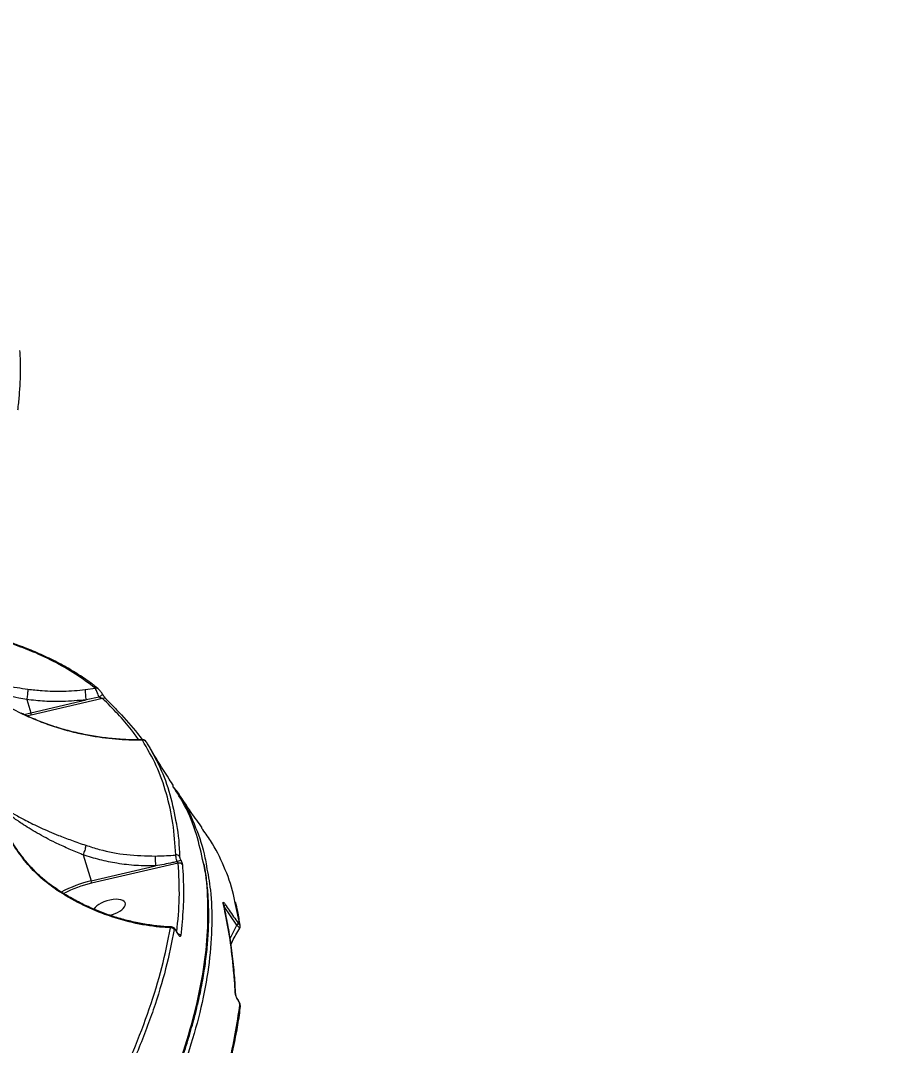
# Model space of a CAD drawing. Header units: millimetres. Extents: x -6523 to 7556, y -5559 to 6101.
# Drawn here: x 1897.4 to 2136.1, y -1445.6 to -1159.7 of the extents above; entities that cross this region are included whole.
import ezdxf

# ---------------------------------------------------------------- set-up
doc = ezdxf.new("R2010")
doc.units = ezdxf.units.MM
for name, color, linetype in [('DIKOM_ОБЪЕКТ', 7, 'Continuous'), ('DIKOM_РАЗМЕР_ЗОНА', 7, 'Continuous'), ('DIKOM_РАЗМЕР_ОБЪЕКТА', 7, 'Continuous')]:
    doc.layers.add(name, color=color, linetype=linetype)
doc.styles.add('style1', font='arial.ttf', dxfattribs={"width": 0.8})
doc.dimstyles.new('1-50', dxfattribs={"dimtxt": 300, "dimasz": 200, "dimexe": 100, "dimexo": 0, "dimgap": 100, "dimtad": 1, "dimtxsty": 'style1', "dimcen": 200, "dimclrd": 7, "dimclre": 7, "dimclrt": 7, "dimadec": 1, "dimazin": 2, "dimtfac": 1, "dimtmove": 0, "dimatfit": 2, "dimfxl": 0, "dimlwd": 25, "dimlwe": 18, "dimarcsym": 0})

# ---------------------------------------------------------------- blocks, each defined once
blk = doc.blocks.new('*D10')
at = {"layer": 'Defpoints', "color": 0, "transparency": 16777216}
for p in [(-1823.23, 4314.24), (3842.01, -3170.82), (6537.88, -3170.82)]:
    blk.add_point(p, dxfattribs=at)
at = {"layer": 'DIKOM_РАЗМЕР_ОБЪЕКТА', "color": 7, "lineweight": 18, "transparency": 16777216}
for p, q in [((-1823.23, 4314.24), (6637.88, 4314.24)), ((3842.01, -3170.82), (6637.88, -3170.82))]:
    blk.add_line(p, q, dxfattribs=at)
at = {"layer": 'DIKOM_РАЗМЕР_ОБЪЕКТА', "color": 7, "lineweight": 25, "transparency": 16777216}
blk.add_line((6537.88, 3914.24), (6537.88, -2770.82), dxfattribs=at)
at = {"layer": 'DIKOM_РАЗМЕР_ОБЪЕКТА', "color": 7, "transparency": 16777216}
for points in [[(6471.22, 3914.24), (6604.55, 3914.24), (6537.88, 4314.24)], [(6471.22, -2770.82), (6604.55, -2770.82), (6537.88, -3170.82)]]:
    blk.add_solid(points, dxfattribs=at)
at = {"layer": 'DIKOM_РАЗМЕР_ОБЪЕКТА', "color": 7, "transparency": 16777216, "insert": (6304.71, 207.11), "char_height": 300, "attachment_point": 5, "rotation": 90, "style": 'style1'}
blk.add_mtext('7500', dxfattribs=at)
blk = doc.blocks.new('*D11')
at = {"layer": 'Defpoints', "color": 0, "transparency": 16777216}
for p in [(-5022.71, -299.32), (4115.33, -1753.09), (4115.33, -4391.39)]:
    blk.add_point(p, dxfattribs=at)
at = {"layer": 'DIKOM_РАЗМЕР_ОБЪЕКТА', "color": 7, "lineweight": 18, "transparency": 16777216}
for p, q in [((-5022.71, -299.32), (-5022.71, -4491.39)), ((4115.33, -1753.09), (4115.33, -4491.39))]:
    blk.add_line(p, q, dxfattribs=at)
at = {"layer": 'DIKOM_РАЗМЕР_ОБЪЕКТА', "color": 7, "lineweight": 25, "transparency": 16777216}
blk.add_line((-4622.71, -4391.39), (3715.33, -4391.39), dxfattribs=at)
at = {"layer": 'DIKOM_РАЗМЕР_ОБЪЕКТА', "color": 7, "transparency": 16777216}
for points in [[(-4622.71, -4324.73), (-4622.71, -4458.06), (-5022.71, -4391.39)], [(3715.33, -4324.73), (3715.33, -4458.06), (4115.33, -4391.39)]]:
    blk.add_solid(points, dxfattribs=at)
at = {"layer": 'DIKOM_РАЗМЕР_ОБЪЕКТА', "color": 7, "transparency": 16777216, "insert": (-175.12, -4158.22), "char_height": 300, "attachment_point": 5, "style": 'style1'}
blk.add_mtext('9150', dxfattribs=at)
blk = doc.blocks.new('*D12')
at = {"layer": 'Defpoints', "color": 0, "transparency": 16777216}
for p in [(-6522.71, -395.62), (6102.86, -1877.31), (6102.86, -5458.89)]:
    blk.add_point(p, dxfattribs=at)
at = {"layer": 'DIKOM_РАЗМЕР_ЗОНА', "color": 7, "lineweight": 18, "transparency": 16777216}
for p, q in [((-6522.71, -395.62), (-6522.71, -5558.89)), ((6102.86, -1877.31), (6102.86, -5558.89))]:
    blk.add_line(p, q, dxfattribs=at)
at = {"layer": 'DIKOM_РАЗМЕР_ЗОНА', "color": 7, "lineweight": 25, "transparency": 16777216}
blk.add_line((-6122.71, -5458.89), (5702.86, -5458.89), dxfattribs=at)
at = {"layer": 'DIKOM_РАЗМЕР_ЗОНА', "color": 7, "transparency": 16777216}
for points in [[(-6122.71, -5392.23), (-6122.71, -5525.56), (-6522.71, -5458.89)], [(5702.86, -5392.23), (5702.86, -5525.56), (6102.86, -5458.89)]]:
    blk.add_solid(points, dxfattribs=at)
at = {"layer": 'DIKOM_РАЗМЕР_ЗОНА', "color": 7, "transparency": 16777216, "insert": (78.38, -5225.72), "char_height": 300, "attachment_point": 5, "style": 'style1'}
blk.add_mtext('12600', dxfattribs=at)
blk = doc.blocks.new('*D13')
at = {"layer": 'Defpoints', "color": 0, "transparency": 16777216}
for p in [(-2358.18, 6101.03), (4341.71, -4605.15), (7455.88, -4605.15)]:
    blk.add_point(p, dxfattribs=at)
at = {"layer": 'DIKOM_РАЗМЕР_ЗОНА', "color": 7, "lineweight": 18, "transparency": 16777216}
for p, q in [((-2358.18, 6101.03), (7555.88, 6101.03)), ((4341.71, -4605.15), (7555.88, -4605.15))]:
    blk.add_line(p, q, dxfattribs=at)
at = {"layer": 'DIKOM_РАЗМЕР_ЗОНА', "color": 7, "lineweight": 25, "transparency": 16777216}
blk.add_line((7455.88, 5701.03), (7455.88, -4205.15), dxfattribs=at)
at = {"layer": 'DIKOM_РАЗМЕР_ЗОНА', "color": 7, "transparency": 16777216}
for points in [[(7389.22, 5701.03), (7522.55, 5701.03), (7455.88, 6101.03)], [(7389.22, -4205.15), (7522.55, -4205.15), (7455.88, -4605.15)]]:
    blk.add_solid(points, dxfattribs=at)
at = {"layer": 'DIKOM_РАЗМЕР_ЗОНА', "color": 7, "transparency": 16777216, "insert": (7222.71, 375.61), "char_height": 300, "attachment_point": 5, "rotation": 90, "style": 'style1'}
blk.add_mtext('10700', dxfattribs=at)

msp = doc.modelspace()

# ---------------------------------------------------------------- linework, layer by layer
at = {"layer": 'DIKOM_ОБЪЕКТ', "color": 7, "linetype": 'Continuous', "lineweight": 15}
for p, q in [((1915.404, -1346.355), (1918.26, -1345.957)), ((1919.041, -1346.131), (1918.504, -1345.704)), ((1899.11, -1349.118), (1900.245, -1352.782)), ((1900.245, -1352.782), (1915.652, -1349.204)), ((1920.278, -1348.822), (1900.371, -1353.445)), ((1919.289, -1348.421), (1915.652, -1349.204)), ((1898.38, -1353.274), (1900.245, -1352.782)), ((1900.371, -1353.445), (1899.37, -1353.696)), ((1914.824, -1392.424), (1917.078, -1399.704)), ((1941.367, -1394.756), (1917.205, -1400.366)), ((1917.078, -1399.704), (1934.999, -1395.542)), ((1958.491, -1411.78), (1957.182, -1405.404)), ((1957.728, -1412.03), (1954.16, -1406.818)), ((1955.814, -1415.765), (1957.728, -1412.03)), ((1941.238, -1414.469), (1940.762, -1413.643)), ((1958.032, -1432.835), (1958.004, -1432.792))]:
    msp.add_line(p, q, dxfattribs=at)
at = {"layer": 'DIKOM_ОБЪЕКТ', "color": 7, "linetype": 'Continuous', "lineweight": 15, "flags": 128}
for points in [[(1920.164, -1347.507), (1920.202, -1347.566), (1920.19, -1347.653), (1920.128, -1347.764), (1920.021, -1347.892), (1919.874, -1348.03), (1919.696, -1348.169), (1919.497, -1348.302), (1919.289, -1348.421)], [(1940.762, -1413.643), (1940.766, -1413.577), (1940.753, -1413.534)], [(1941.238, -1414.469), (1941.241, -1414.404), (1941.226, -1414.356)], [(1958.009, -1432.777), (1958.017, -1432.792), (1958.02, -1432.872)]]:
    msp.add_lwpolyline(points, dxfattribs=at)
at = {"layer": 'DIKOM_ОБЪЕКТ', "color": 7, "linetype": 'Continuous', "lineweight": 15}
for centre, radius, start, end in [((1929.784, -1346.537), 14.382, 179.27664, 190.68973), ((1918.52, -1346.821), 0.901, 52.59833, 106.71897), ((1920.659, -1349.568), 0.837, 32.44863, 117.06876), ((1897.714, -1353.609), 2.663, 3.53376, 18.09355), ((1931.636, -1361.38), 0.935, 31.86115, 104.41908), ((1980.935, -1393.642), 45.975, 178.91195, 182.36873), ((1940.85, -1393.466), 1.023, 32.03283, 99.10827), ((1905.015, -1320.394), 82.269, 295.96668, 296.7513), ((1941.654, -1395.749), 1.034, 33.88488, 106.08952), ((1924.964, -1433.576), 34.778, 103.10507, 117.85082), ((1924.867, -1433.271), 33.785, 103.10788, 117.20433), ((1914.54, -1400.531), 2.67, 3.53337, 18.05416), ((1953.272, -1406.401), 0.768, 11.71443, 35.60831), ((1953.677, -1406.121), 0.848, 304.70115, 348.2318), ((1957.228, -1411.336), 0.855, 305.83356, 349.36781), ((1957.792, -1412.278), 0.859, 7.39899, 35.43534), ((1939.31, -1413.855), 1.075, 32.0034, 95.97177), ((1941.18, -1415.526), 1.047, 32.91245, 82.30207), ((1956.691, -1431.438), 0.726, 2.57331, 38.04722), ((1957.867, -1434.744), 0.833, 353.31143, 35.59933)]:
    msp.add_arc(centre, radius, start, end, dxfattribs=at)
for start_param, end_param in [(2.8365404, 5.8533266), (1.4684095, 2.8365404)]:
    msp.add_ellipse((1922.125, -1407.211), major_axis=(-4.462, -1.322), ratio=0.44303, start_param=start_param, end_param=end_param, dxfattribs=at)
for points, knots in [([(1896.65, -1268.316), (1896.689, -1267.992), (1896.883, -1266.37), (1897.263, -1262.213), (1897.518, -1257.009), (1897.31, -1253.18), (1897.236, -1251.81)], [0, 0, 0, 0, 0.0578213, 0.289129, 0.7457589, 1, 1, 1, 1]), ([(1918.26, -1345.957), (1916.457, -1344.613), (1912.851, -1341.924), (1906.678, -1338.432), (1899.997, -1335.31), (1895.05, -1333.607), (1892.576, -1332.755)], [0, 0, 0, 0, 0.2491208, 0.4982417, 0.7491209, 1, 1, 1, 1]), ([(1918.504, -1345.704), (1918.112, -1345.388), (1916.572, -1344.147), (1913.622, -1342.168), (1909.656, -1339.772), (1905.425, -1337.575), (1900.945, -1335.573), (1896.838, -1333.962), (1894.128, -1333.099), (1893.08, -1332.765)], [0, 0, 0, 0, 0.0570073, 0.2241287, 0.3914961, 0.5590859, 0.7266729, 0.8943565, 1, 1, 1, 1]), ([(1881.055, -1340.735), (1882.01, -1341.274), (1883.742, -1342.25), (1886.922, -1343.495), (1890.024, -1344.447), (1893.249, -1345.204), (1896.313, -1345.774), (1898.43, -1346.077), (1899.42, -1346.219)], [0, 0, 0, 0, 0.2213696, 0.4011965, 0.5846569, 0.7265923, 0.8721546, 1, 1, 1, 1]), ([(1899.11, -1349.114), (1899.109, -1349.113), (1898.365, -1349.02), (1896.557, -1348.621), (1893.792, -1348.017), (1890.664, -1347.105), (1887.637, -1345.961), (1885.307, -1344.902), (1884.208, -1344.213), (1883.921, -1344.033)], [0, 0, 0, 0, 0.0000515, 0.12061173, 0.29623892, 0.47211674, 0.69632507, 0.9208305, 1, 1, 1, 1]), ([(1899.42, -1346.219), (1899.422, -1346.228), (1899.425, -1346.254), (1899.43, -1346.365), (1899.418, -1346.646), (1899.372, -1347.174), (1899.3, -1347.811), (1899.209, -1348.495), (1899.143, -1348.907), (1899.11, -1349.114)], [0, 0, 0, 0, 0.0322283, 0.1001737, 0.2801588, 0.4601104, 0.6400762, 0.8200542, 1, 1, 1, 1]), ([(1899.42, -1346.219), (1900.745, -1346.375), (1904.05, -1346.763), (1909.414, -1346.894), (1913.399, -1346.536), (1915.404, -1346.355)], [0, 0, 0, 0, 0.2495644, 0.6225683, 1, 1, 1, 1]), ([(1919.289, -1348.421), (1919.202, -1348.211), (1919.028, -1347.791), (1918.758, -1347.139), (1918.519, -1346.563), (1918.346, -1346.154), (1918.285, -1346.014), (1918.26, -1345.957)], [0, 0, 0, 0, 0.2097876, 0.4193993, 0.633418, 0.8501476, 1, 1, 1, 1]), ([(1920.188, -1347.534), (1920.176, -1347.514), (1920.085, -1347.361), (1919.873, -1347.047), (1919.56, -1346.624), (1919.315, -1346.321), (1919.132, -1346.164), (1919.066, -1346.108)], [0, 0, 0, 0, 0.0358873, 0.275692, 0.5321832, 0.8318585, 1, 1, 1, 1]), ([(1931.403, -1360.474), (1930.445, -1360.477), (1927.044, -1360.487), (1921.057, -1360.023), (1914.4, -1358.861), (1908.674, -1357.354), (1903.883, -1355.755), (1899.128, -1353.783), (1893.928, -1351.211), (1890.526, -1348.98), (1888.59, -1347.71)], [0, 0, 0, 0, 0.06706343, 0.23787278, 0.4109022, 0.51961008, 0.62829962, 0.74023447, 0.8521506, 1, 1, 1, 1]), ([(1899.11, -1349.118), (1899.11, -1349.117), (1899.11, -1349.115), (1899.11, -1349.114), (1899.11, -1349.114)], [0, 0, 0, 0, 0.8133256, 1, 1, 1, 1]), ([(1915.652, -1349.204), (1913.473, -1349.407), (1909.639, -1349.763), (1904.093, -1349.671), (1900.775, -1349.303), (1899.11, -1349.118)], [0, 0, 0, 0, 0.3962703, 0.6969449, 1, 1, 1, 1]), ([(1920.278, -1348.822), (1920.188, -1348.803), (1920.018, -1348.767), (1919.749, -1348.667), (1919.504, -1348.556), (1919.358, -1348.465), (1919.289, -1348.421)], [0, 0, 0, 0, 0.2950572, 0.55796, 0.790737, 1, 1, 1, 1]), ([(1920.164, -1347.507), (1920.26, -1347.659), (1920.453, -1347.962), (1920.775, -1348.412), (1921.103, -1348.838), (1921.275, -1349.021), (1921.366, -1349.119)], [0, 0, 0, 0, 0.2322517, 0.4640381, 0.7140375, 1, 1, 1, 1]), ([(1930.348, -1360.347), (1929.694, -1359.427), (1926.822, -1355.389), (1923.13, -1351.684), (1920.278, -1348.822)], [0, 0, 0, 0, 0.2276284, 1, 1, 1, 1]), ([(1921.366, -1349.119), (1921.605, -1349.354), (1922.799, -1350.53), (1925.789, -1353.639), (1928.938, -1357.124), (1930.882, -1359.765), (1931.317, -1360.355)], [0, 0, 0, 0, 0.0653007, 0.3265112, 0.8493856, 1, 1, 1, 1]), ([(1931.512, -1360.357), (1930.124, -1360.362), (1927.283, -1360.373), (1922.918, -1360.054), (1918.463, -1359.483), (1914.012, -1358.648), (1909.65, -1357.56), (1905.421, -1356.225), (1901.38, -1354.706), (1898.788, -1353.5), (1897.52, -1352.911)], [0, 0, 0, 0, 0.12408839, 0.25399192, 0.38369514, 0.51321022, 0.64135496, 0.76402674, 0.8846236, 1, 1, 1, 1]), ([(1931.403, -1360.474), (1931.421, -1360.394), (1931.441, -1360.301), (1931.504, -1360.339), (1931.513, -1360.345)], [0, 0, 0, 0, 0.8574601, 1, 1, 1, 1]), ([(1940.689, -1392.456), (1940.483, -1389.477), (1940.071, -1383.519), (1938.183, -1375.265), (1935.435, -1367.486), (1932.747, -1362.812), (1931.403, -1360.474)], [0, 0, 0, 0, 0.24861595, 0.4972309, 0.74861599, 1, 1, 1, 1]), ([(1932.418, -1360.867), (1932.406, -1360.848), (1932.383, -1360.812), (1932.361, -1360.778), (1932.329, -1360.733), (1932.253, -1360.636), (1932.106, -1360.502), (1931.846, -1360.36), (1931.638, -1360.342), (1931.51, -1360.331)], [0, 0, 0, 0, 0.1184891, 0.2186701, 0.2715102, 0.3305456, 0.5292158, 0.7108419, 1, 1, 1, 1]), ([(1932.43, -1360.886), (1933.756, -1363.204), (1936.407, -1367.84), (1939.215, -1375.487), (1940.294, -1381.034), (1940.83, -1383.788)], [0, 0, 0, 0, 0.3348946, 0.6697914, 1, 1, 1, 1]), ([(1932.838, -1361.591), (1932.786, -1361.505), (1932.708, -1361.376), (1932.642, -1361.265), (1932.62, -1361.228)], [0, 0, 0, 0, 0.6675393, 1, 1, 1, 1]), ([(1940.027, -1373.171), (1939.639, -1372.57), (1937.788, -1369.703), (1935.505, -1366.05), (1933.739, -1363.024), (1933.281, -1362.238)], [0, 0, 0, 0, 0.1640564, 0.7829306, 1, 1, 1, 1]), ([(1948.382, -1394.71), (1947.797, -1392.022), (1946.569, -1386.369), (1943.687, -1379.23), (1941.02, -1375.035), (1939.89, -1373.257)], [0, 0, 0, 0, 0.3431594, 0.7216285, 1, 1, 1, 1]), ([(1940.215, -1373.8), (1940.963, -1374.832), (1943.423, -1378.223), (1946.274, -1384.726), (1948.498, -1390.972), (1949.082, -1394.777), (1949.201, -1395.554)], [0, 0, 0, 0, 0.1643846, 0.5406024, 0.9062018, 1, 1, 1, 1]), ([(1948.028, -1384.867), (1947.01, -1383.46), (1944.58, -1380.098), (1942.246, -1376.543), (1940.889, -1374.476)], [0, 0, 0, 0, 0.4185936, 1, 1, 1, 1]), ([(1907.63, -1402.351), (1906.072, -1401.213), (1902.911, -1398.906), (1898.892, -1394.614), (1895.978, -1390.665), (1893.977, -1387.33), (1892.652, -1384.744), (1891.697, -1382.43), (1891.2, -1380.612), (1891.227, -1379.557), (1891.724, -1379.286), (1892.469, -1379.452), (1893.738, -1380.018), (1895.776, -1381.172), (1898.956, -1382.919), (1902.943, -1384.895), (1907.303, -1386.758), (1911.58, -1388.382), (1914.224, -1389.296), (1915.562, -1389.759)], [0, 0, 0, 0, 0.082706, 0.1677665, 0.252788, 0.2965823, 0.3403127, 0.3851531, 0.416773, 0.4486955, 0.4828668, 0.5140014, 0.5458408, 0.6199836, 0.6956295, 0.7852662, 0.877252, 0.9378603, 1, 1, 1, 1]), ([(1914.824, -1392.417), (1914.823, -1392.417), (1914.616, -1392.334), (1913.15, -1391.749), (1910.499, -1390.635), (1906.328, -1388.719), (1901.923, -1386.365), (1898.011, -1383.94), (1895.003, -1381.808), (1893.049, -1380.464), (1892.019, -1379.988), (1891.582, -1380.111), (1891.423, -1380.512), (1891.509, -1381.298), (1891.704, -1381.878), (1891.751, -1382.018)], [0, 0, 0, 0, 0.0000643, 0.016786, 0.118971, 0.221285, 0.3912768, 0.5615316, 0.684261, 0.806531, 0.8832304, 0.9013905, 0.9459951, 0.9869504, 1, 1, 1, 1]), ([(1907.752, -1402.146), (1907.152, -1401.75), (1905.682, -1400.781), (1903.476, -1398.973), (1901.105, -1396.746), (1898.841, -1394.227), (1896.829, -1391.622), (1895.134, -1389.082), (1893.843, -1386.855), (1892.902, -1384.995), (1892.275, -1383.566), (1891.903, -1382.599), (1891.78, -1382.165), (1891.739, -1382.023)], [0, 0, 0, 0, 0.0792573, 0.1940901, 0.3143552, 0.4392084, 0.5701415, 0.6813957, 0.7832665, 0.865815, 0.9260845, 0.9757547, 1, 1, 1, 1]), ([(1940.83, -1383.788), (1940.846, -1383.857), (1941.482, -1386.71), (1941.601, -1389.855), (1941.718, -1392.923)], [0, 0, 0, 0, 0.0242456, 1, 1, 1, 1]), ([(1957.182, -1405.404), (1957.055, -1404.749), (1956.385, -1401.299), (1954.159, -1395.618), (1951.219, -1389.431), (1948.743, -1386.118), (1947.885, -1384.969)], [0, 0, 0, 0, 0.0843558, 0.4437239, 0.8070934, 1, 1, 1, 1]), ([(1915.562, -1389.759), (1915.562, -1389.778), (1915.564, -1389.862), (1915.542, -1390.102), (1915.452, -1390.563), (1915.283, -1391.178), (1915.066, -1391.833), (1914.905, -1392.222), (1914.824, -1392.417)], [0, 0, 0, 0, 0.03958673, 0.1815914, 0.38619792, 0.59079557, 0.7953752, 1, 1, 1, 1]), ([(1915.562, -1389.759), (1916.82, -1390.159), (1920.529, -1391.337), (1927.03, -1392.602), (1932.3, -1392.713), (1934.968, -1392.769)], [0, 0, 0, 0, 0.202272, 0.5961181, 1, 1, 1, 1]), ([(1702.668, -1709.163), (1706.398, -1706.541), (1716.522, -1699.424), (1732.738, -1687.532), (1751.154, -1673.451), (1769.08, -1659.118), (1786.44, -1644.607), (1803.152, -1629.985), (1819.156, -1615.295), (1834.412, -1600.562), (1848.908, -1585.811), (1862.609, -1571.088), (1875.449, -1556.46), (1887.369, -1541.998), (1898.322, -1527.746), (1908.271, -1513.735), (1917.219, -1499.981), (1925.147, -1486.526), (1932.021, -1473.432), (1937.805, -1460.76), (1942.472, -1448.554), (1945.995, -1436.842), (1948.378, -1425.64), (1949.666, -1414.956), (1949.702, -1404.926), (1949.25, -1398.177), (1948.45, -1394.982), (1948.382, -1394.71)], [0, 0, 0, 0, 0.0245701, 0.0666936, 0.1089496, 0.1512736, 0.1935975, 0.2358536, 0.277977, 0.3201005, 0.3623564, 0.4046804, 0.4470042, 0.4892603, 0.5313838, 0.5735066, 0.6157623, 0.6580857, 0.700409, 0.7426646, 0.7847876, 0.8269108, 0.8691669, 0.9114903, 0.953814, 0.99607, 1, 1, 1, 1]), ([(1719.217, -1698.161), (1721.356, -1696.611), (1726.594, -1692.818), (1734.798, -1686.711), (1743.826, -1679.866), (1752.702, -1672.984), (1761.434, -1666.065), (1770.025, -1659.106), (1778.477, -1652.106), (1786.793, -1645.063), (1794.975, -1637.974), (1803.025, -1630.837), (1810.946, -1623.651), (1818.73, -1616.42), (1826.353, -1609.17), (1833.781, -1601.929), (1840.995, -1594.718), (1847.99, -1587.539), (1854.772, -1580.391), (1861.342, -1573.27), (1867.703, -1566.173), (1873.857, -1559.1), (1879.806, -1552.048), (1885.55, -1545.015), (1891.093, -1537.999), (1896.43, -1531.001), (1901.552, -1524.038), (1906.433, -1517.14), (1911.057, -1510.331), (1915.418, -1503.619), (1919.519, -1497), (1923.362, -1490.472), (1926.951, -1484.032), (1930.284, -1477.678), (1933.364, -1471.409), (1936.19, -1465.223), (1938.763, -1459.118), (1941.084, -1453.092), (1943.146, -1447.158), (1944.943, -1441.338), (1946.464, -1435.654), (1947.708, -1430.118), (1948.675, -1424.728), (1949.365, -1419.482), (1949.781, -1414.379), (1949.92, -1409.417), (1949.793, -1404.592), (1949.361, -1399.922), (1948.944, -1396.721), (1948.591, -1395.121), (1948.56, -1394.983)], [0, 0, 0, 0, 0.0148391, 0.0363255, 0.0577124, 0.0790248, 0.100287, 0.1215228, 0.142757, 0.1640091, 0.1853, 0.2066536, 0.228095, 0.2496477, 0.2712483, 0.2927749, 0.3141948, 0.3355338, 0.356815, 0.3780639, 0.3993039, 0.4205573, 0.4418429, 0.4631846, 0.4846069, 0.5061339, 0.5277484, 0.5493324, 0.5707976, 0.5921746, 0.6134879, 0.6347617, 0.656021, 0.6772888, 0.6985818, 0.719924, 0.7413394, 0.7628519, 0.7844716, 0.8060882, 0.8276031, 0.8490186, 0.8703575, 0.891642, 0.9128938, 0.9341347, 0.9553851, 0.9766598, 0.9979803, 1, 1, 1, 1]), ([(1914.824, -1392.424), (1914.824, -1392.423), (1914.823, -1392.42), (1914.824, -1392.418), (1914.824, -1392.417)], [0, 0, 0, 0, 0.54845071, 1, 1, 1, 1]), ([(1934.999, -1395.542), (1933.213, -1395.534), (1929.622, -1395.516), (1924.436, -1394.881), (1919.468, -1393.889), (1916.377, -1392.914), (1914.824, -1392.424)], [0, 0, 0, 0, 0.26009716, 0.52300154, 0.7604342, 1, 1, 1, 1]), ([(1934.968, -1392.769), (1936.628, -1392.718), (1938.543, -1392.66), (1940.436, -1392.48), (1940.689, -1392.456)], [0, 0, 0, 0, 0.8666694, 1, 1, 1, 1]), ([(1941.036, -1394.358), (1940.623, -1394.443), (1938.616, -1394.854), (1936.6, -1395.238), (1934.999, -1395.542)], [0, 0, 0, 0, 0.2060753, 1, 1, 1, 1]), ([(1941.036, -1394.358), (1940.974, -1394.135), (1940.849, -1393.69), (1940.729, -1393.078), (1940.682, -1392.669), (1940.687, -1392.509), (1940.689, -1392.456)], [0, 0, 0, 0, 0.2865208, 0.5730768, 0.8569506, 1, 1, 1, 1]), ([(1940.963, -1413.9), (1941.269, -1410.756), (1941.902, -1404.257), (1941.549, -1397.99), (1941.367, -1394.756)], [0, 0, 0, 0, 0.4838774, 1, 1, 1, 1]), ([(1941.367, -1394.756), (1941.364, -1394.748), (1941.351, -1394.713), (1941.295, -1394.628), (1941.182, -1394.496), (1941.085, -1394.405), (1941.036, -1394.358)], [0, 0, 0, 0, 0.08043122, 0.36678898, 0.67644555, 1, 1, 1, 1]), ([(1941.718, -1392.923), (1941.719, -1392.943), (1941.725, -1393.017), (1941.775, -1393.211), (1941.887, -1393.52), (1941.993, -1393.745), (1942.046, -1393.858)], [0, 0, 0, 0, 0.1085653, 0.3983885, 0.6997233, 1, 1, 1, 1]), ([(1942.046, -1393.858), (1942.12, -1394.016), (1942.269, -1394.334), (1942.429, -1394.772), (1942.498, -1395.041), (1942.51, -1395.149), (1942.512, -1395.173)], [0, 0, 0, 0, 0.305429, 0.6114843, 0.9125759, 1, 1, 1, 1]), ([(1949.201, -1395.554), (1949.622, -1397.764), (1950.61, -1402.945), (1950.871, -1411.918), (1950.143, -1422.347), (1948.198, -1433.484), (1945.256, -1444.566), (1941.509, -1455.476), (1937.155, -1466.109), (1931.972, -1477.101), (1925.961, -1488.426), (1919.193, -1499.96), (1911.703, -1511.647), (1904.43, -1522.209), (1899.449, -1528.949), (1897.42, -1531.693)], [0, 0, 0, 0, 0.0646492, 0.1515188, 0.2409114, 0.3303773, 0.4197701, 0.4953743, 0.5710667, 0.6467588, 0.7231688, 0.7995787, 0.8740642, 0.9487185, 1, 1, 1, 1]), ([(1942.512, -1395.173), (1942.536, -1395.482), (1942.658, -1397.028), (1942.856, -1401.047), (1942.836, -1407.3), (1942.318, -1412.404), (1942.059, -1414.957)], [0, 0, 0, 0, 0.0480641, 0.2403256, 0.6198822, 1, 1, 1, 1]), ([(1907.63, -1402.351), (1907.64, -1402.335), (1907.676, -1402.276), (1907.72, -1402.202), (1907.711, -1402.21), (1907.706, -1402.214)], [0, 0, 0, 0, 0.16243053, 0.62179424, 1, 1, 1, 1]), ([(1939.199, -1412.786), (1938.184, -1412.726), (1934.681, -1412.516), (1928.532, -1411.487), (1921.139, -1409.281), (1914.055, -1406.266), (1909.787, -1403.665), (1907.63, -1402.351)], [0, 0, 0, 0, 0.0949244, 0.3276197, 0.56573, 0.7805993, 1, 1, 1, 1]), ([(1939.483, -1412.532), (1939.249, -1412.529), (1937.748, -1412.511), (1934.928, -1412.219), (1931.048, -1411.642), (1927.159, -1410.779), (1923.295, -1409.665), (1919.497, -1408.305), (1915.788, -1406.714), (1912.198, -1404.887), (1909.508, -1403.365), (1908.068, -1402.388), (1907.739, -1402.165)], [0, 0, 0, 0, 0.0220297, 0.1409812, 0.259922, 0.3788382, 0.4977446, 0.6161346, 0.7328456, 0.8493543, 0.9655516, 1, 1, 1, 1]), ([(1953.896, -1405.954), (1953.881, -1405.848), (1953.855, -1405.673), (1953.959, -1405.654), (1954.121, -1405.784), (1954.319, -1406.022), (1954.451, -1406.213), (1954.507, -1406.294)], [0, 0, 0, 0, 0.303824, 0.5022935, 0.7016803, 0.8732674, 1, 1, 1, 1]), ([(1957.263, -1430.991), (1957.243, -1430.623), (1957.145, -1428.784), (1956.808, -1424.065), (1956.017, -1417.03), (1954.923, -1410.582), (1954.123, -1406.974), (1953.896, -1405.954)], [0, 0, 0, 0, 0.0413716, 0.2068694, 0.5381485, 0.8694271, 1, 1, 1, 1]), ([(1957.398, -1431.412), (1957.296, -1429.63), (1957.073, -1425.712), (1956.455, -1419.89), (1955.581, -1413.933), (1954.757, -1409.39), (1954.15, -1406.902), (1953.992, -1406.252)], [0, 0, 0, 0, 0.1999953, 0.439702, 0.6784057, 0.9160964, 1, 1, 1, 1]), ([(1954.023, -1406.235), (1954.021, -1406.228), (1954.016, -1406.21), (1954.017, -1406.216), (1954.018, -1406.219)], [0, 0, 0, 0, 0.3910133, 1, 1, 1, 1]), ([(1954.507, -1406.294), (1954.859, -1406.816), (1956.035, -1408.56), (1957.231, -1410.286), (1958.068, -1411.494)], [0, 0, 0, 0, 0.2996256, 1, 1, 1, 1]), ([(1958.602, -1412.048), (1958.417, -1410.78), (1958.099, -1408.602), (1957.585, -1406.535), (1957.37, -1405.671)], [0, 0, 0, 0, 0.5824837, 1, 1, 1, 1]), ([(1958.5, -1412.891), (1958.503, -1412.893), (1958.532, -1412.914), (1958.434, -1412.796), (1958.201, -1412.535), (1957.929, -1412.243), (1957.763, -1412.066), (1957.728, -1412.03)], [0, 0, 0, 0, 0.0337534, 0.3454186, 0.642031, 0.9256665, 1, 1, 1, 1]), ([(1958.068, -1411.494), (1958.1, -1411.539), (1958.182, -1411.654), (1958.311, -1411.806), (1958.424, -1411.9), (1958.495, -1411.901), (1958.493, -1411.823), (1958.491, -1411.78)], [0, 0, 0, 0, 0.1208013, 0.3075672, 0.5229347, 0.737411, 1, 1, 1, 1]), ([(1958.505, -1412.893), (1958.544, -1412.82), (1958.623, -1412.669), (1958.658, -1412.421), (1958.658, -1412.248), (1958.642, -1412.169), (1958.64, -1412.158)], [0, 0, 0, 0, 0.3016157, 0.6259143, 0.9470668, 1, 1, 1, 1]), ([(1923.194, -1459.536), (1925.126, -1455.409), (1928.991, -1447.155), (1933.465, -1435.261), (1937.031, -1423.719), (1938.476, -1416.431), (1939.199, -1412.786)], [0, 0, 0, 0, 0.2484744, 0.4969502, 0.7484746, 1, 1, 1, 1]), ([(1940.222, -1413.286), (1939.508, -1416.891), (1938.08, -1424.1), (1934.543, -1435.603), (1930.066, -1447.555), (1926.151, -1455.921), (1924.193, -1460.104)], [0, 0, 0, 0, 0.2484765, 0.4969539, 0.748477, 1, 1, 1, 1]), ([(1939.199, -1412.786), (1939.25, -1412.691), (1939.328, -1412.548), (1939.443, -1412.568), (1939.482, -1412.575)], [0, 0, 0, 0, 0.6634153, 1, 1, 1, 1]), ([(1940.746, -1413.538), (1940.647, -1413.374), (1940.469, -1413.077), (1940.154, -1412.778), (1939.819, -1412.584), (1939.585, -1412.568), (1939.491, -1412.561)], [0, 0, 0, 0, 0.3326451, 0.601704, 0.839711, 1, 1, 1, 1]), ([(1940.762, -1413.643), (1940.719, -1413.571), (1940.627, -1413.419), (1940.486, -1413.25), (1940.359, -1413.157), (1940.261, -1413.16), (1940.235, -1413.244), (1940.222, -1413.286)], [0, 0, 0, 0, 0.1798217, 0.3800625, 0.5812101, 0.7907105, 1, 1, 1, 1]), ([(1941.226, -1414.356), (1941.114, -1414.164), (1940.955, -1413.889), (1940.798, -1413.613), (1940.751, -1413.53)], [0, 0, 0, 0, 0.7001673, 1, 1, 1, 1]), ([(1941.46, -1414.692), (1941.461, -1414.693), (1941.466, -1414.697), (1941.428, -1414.659), (1941.359, -1414.568), (1941.284, -1414.46), (1941.236, -1414.371), (1941.226, -1414.353)], [0, 0, 0, 0, 0.0828834, 0.3065518, 0.5572616, 0.908922, 1, 1, 1, 1]), ([(1942.059, -1414.957), (1942.041, -1415.027), (1942.006, -1415.168), (1941.857, -1415.188), (1941.659, -1415.055), (1941.442, -1414.803), (1941.303, -1414.575), (1941.238, -1414.469)], [0, 0, 0, 0, 0.21313607, 0.42651691, 0.63064184, 0.82893187, 1, 1, 1, 1]), ([(1956.057, -1417.44), (1956.198, -1417.14), (1956.936, -1415.572), (1957.804, -1414.092), (1958.506, -1412.895)], [0, 0, 0, 0, 0.1907193, 1, 1, 1, 1]), ([(1958.02, -1432.872), (1957.925, -1432.719), (1957.737, -1432.414), (1957.504, -1431.909), (1957.319, -1431.397), (1957.282, -1431.132), (1957.263, -1430.991)], [0, 0, 0, 0, 0.2321927, 0.4639982, 0.7139845, 1, 1, 1, 1]), ([(1958.01, -1432.776), (1958.002, -1432.765), (1957.937, -1432.673), (1957.802, -1432.435), (1957.625, -1432.081), (1957.494, -1431.737), (1957.432, -1431.513), (1957.416, -1431.405), (1957.416, -1431.405), (1957.416, -1431.405)], [0, 0, 0, 0, 0.0227863, 0.1972728, 0.4063161, 0.6404772, 0.8215259, 0.9449884, 1, 1, 1, 1]), ([(1949.73, -1468.399), (1950.819, -1465.403), (1952.996, -1459.411), (1955.473, -1450.749), (1957.416, -1442.315), (1958.168, -1436.944), (1958.544, -1434.259)], [0, 0, 0, 0, 0.2491207, 0.4982425, 0.7491225, 1, 1, 1, 1]), ([(1949.838, -1469.127), (1949.857, -1469.081), (1950.675, -1467.022), (1952.053, -1463.051), (1953.944, -1457.226), (1955.533, -1451.533), (1956.867, -1445.956), (1957.896, -1440.523), (1958.497, -1436.82), (1958.674, -1434.968), (1958.686, -1434.84)], [0, 0, 0, 0, 0.0038169, 0.1678352, 0.331915, 0.4960604, 0.6601148, 0.8240072, 0.9878466, 1, 1, 1, 1]), ([(1958.544, -1434.259), (1958.546, -1434.229), (1958.551, -1434.128), (1958.502, -1433.885), (1958.381, -1433.544), (1958.217, -1433.191), (1958.085, -1432.978), (1958.02, -1432.872)], [0, 0, 0, 0, 0.1043769, 0.3453324, 0.5759331, 0.7877108, 1, 1, 1, 1]), ([(1958.685, -1434.841), (1958.693, -1434.79), (1958.721, -1434.61), (1958.667, -1434.241), (1958.513, -1433.726), (1958.273, -1433.191), (1958.093, -1432.924), (1958.032, -1432.835)], [0, 0, 0, 0, 0.0742564, 0.2609306, 0.5745203, 0.8572425, 1, 1, 1, 1])]:
    msp.add_open_spline(points, degree=3, knots=knots, dxfattribs=at)

# ---------------------------------------------------------------- dimensions: what is measured, and where the dimension line sits
at = {"layer": 'DIKOM_РАЗМЕР_ЗОНА'}
dim = msp.add_linear_dim(base=(7455.882, -4605.145), p1=(-2358.182, 6101.03), p2=(4341.706, -4605.145), angle=90, text='10700', dimstyle='1-50', override={"dimasz": 400, "dimgap": 80}, dxfattribs=at)
dim.commit()
dim.dimension.update_dxf_attribs({"geometry": '*D13', "text_midpoint": (7455.882, 375.606), "dimtype": 160})
dim = msp.add_linear_dim(base=(6102.859, -5458.894), p1=(-6522.706, -395.616), p2=(6102.859, -1877.311), text='12600', dimstyle='1-50', override={"dimasz": 400, "dimgap": 80}, dxfattribs=at)
dim.commit()
dim.dimension.update_dxf_attribs({"geometry": '*D12', "text_midpoint": (78.382, -5458.894), "dimtype": 160})
at = {"layer": 'DIKOM_РАЗМЕР_ОБЪЕКТА'}
dim = msp.add_linear_dim(base=(6537.882, -3170.823), p1=(-1823.231, 4314.242), p2=(3842.008, -3170.823), angle=90, text='7500', dimstyle='1-50', override={"dimasz": 400, "dimgap": 80}, dxfattribs=at)
dim.commit()
dim.dimension.update_dxf_attribs({"geometry": '*D10', "text_midpoint": (6537.882, 207.106), "dimtype": 160})
dim = msp.add_linear_dim(base=(4115.332, -4391.394), p1=(-5022.706, -299.317), p2=(4115.332, -1753.089), text='9150', dimstyle='1-50', override={"dimasz": 400, "dimgap": 80}, dxfattribs=at)
dim.commit()
dim.dimension.update_dxf_attribs({"geometry": '*D11', "text_midpoint": (-175.118, -4391.394), "dimtype": 160})

doc.saveas('drawing.dxf')
